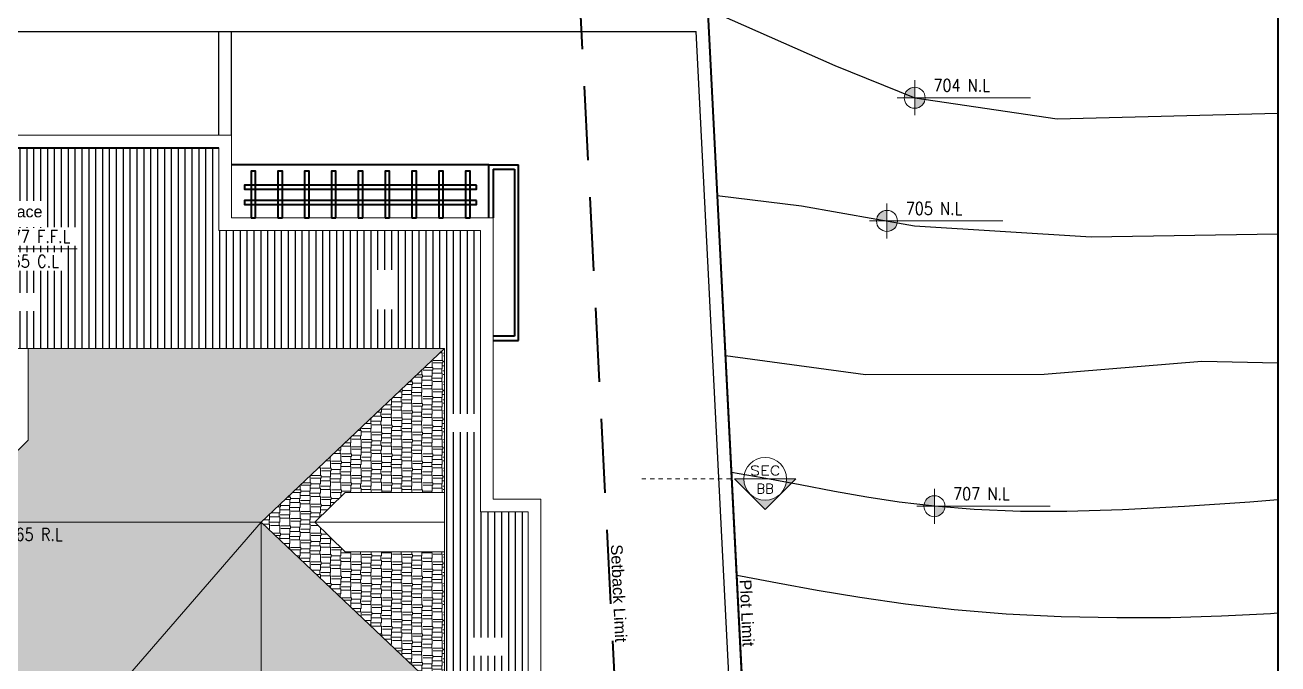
# Model space of a CAD drawing. Header units: metres. Extents: x -322116 to -321123, y -26723 to -26468.
# Drawn here: x -321152.9 to -321123.3, y -26547.15 to -26532.06 of the extents above; entities that cross this region are included whole.
import ezdxf
from ezdxf.enums import TextEntityAlignment as Align

# ---------------------------------------------------------------- set-up
doc = ezdxf.new("R2010")
doc.units = ezdxf.units.M
doc.header["$LTSCALE"] = 7
doc.header["$MEASUREMENT"] = 0
for name, pattern in [('$0$CENTER', [2, 1.25, -0.25, 0.25, -0.25]), ('DASHED', [0.75, 0.5, -0.25]), ('Hidden', [9.524999999999995, 6.349999999999998, -3.174999999999998])]:
    doc.linetypes.add(name, pattern=pattern)
for name, color, linetype, lineweight in [('$0$A-ANNO-IDEN', 2, 'Continuous', 9), ('1363TRXX-AS003$0$A-FLOR-IDEN', 4, 'Continuous', 18), ('1363TRXX-AS003$0$A-FLOR-LIN0', 1, 'Continuous', 0), ('A-ANNO-TXT3', 6, 'Continuous', 30), ('A-FLOR-HIDN', 9, 'Hidden', 13), ('A-PATT', 8, 'Continuous', 5), ('A-WALL-BLWO', 7, 'Continuous', 40)]:
    doc.layers.add(name, color=color, linetype=linetype, lineweight=lineweight)
for name, color, linetype in [('22-1-14-ROAD P2PFGC', 5, 'Continuous'), ('CONT-MNR', 8, 'Continuous'), ('POINT_ICON', 4, 'Continuous')]:
    doc.layers.add(name, color=color, linetype=linetype)
doc.styles.add('$0$EG_SIMPLEX', font='SIMPLEX.shx')
doc.styles.add('1363TRXX-AS003$0$EG_SIMPLEX', font='SIMPLEX.shx')
doc.styles.get("Standard").update_dxf_attribs({"font": 'romans.shx', "height": 0.5})
pattern_1 = [(90, (0, 0), (-0.2399999999999999, 0.5100000000000001), [0.12, -0.1, 0.14, -0.06, 0.18, -0.08]), (90, (-0.01, 0.12), (-0.2399999999999999, 0.5100000000000001), [0.1, -0.38, 0.08, -0.12]), (90, (0.0150000000000001, 0.36), (-0.2399999999999999, 0.5100000000000001), [0.06, -0.62]), (180, (0, 0), (-0.24, -0.17), [0.23, -0.73]), (180, (0, 0.12), (-0.24, -0.17), [0.225, -0.735]), (180, (1e-16, 0.22), (-0.24, -0.17), [0.21, -0.75]), (180, (0.0150000000000001, 0.36), (-0.24, -0.17), [0.23, -0.73]), (180, (0.0150000000000001, 0.42), (-0.24, -0.17), [0.23, -0.73]), (180, (2e-16, 0.6), (-0.24, -0.17), [0.22, -0.74])]

# ---------------------------------------------------------------- blocks, each defined once
blk = doc.blocks.new('*U29')
blk.add_hatch(color=252).paths.add_polyline_path([(7.6772e-12, 449.9999999999637, -0.4142135623730951), (449.9999999999743, -2.00881e-11), (642.8571428571174, -2.10945e-11), (1.04599e-11, 642.8571428571067), (-642.8571428571139, -1.747e-13), (-449.9999999999904, -4.7338e-12, -0.4142135623730951)])
blk.add_line((-449.9999999999743, -3.5527e-12), (449.9999999999939, 7.1054e-12))
at = {"linetype": '$0$CENTER'}
blk.add_line((-2592.958061683704, -2.35089e-11), (-642.8571428570978, -3.1648e-12), dxfattribs=at)
blk.add_lwpolyline([(-449.9999999999904, -1.43261e-11), (-642.8571428571139, -1.38781e-11), (-3.2435e-12, 642.8571428571067), (642.8571428571174, -7.3911e-12), (449.9999999999743, -1.04958e-11)])
blk.add_circle((0, 0), 449.9999999999808)
at = {"style": '$0$EG_SIMPLEX'}
blk.add_attdef('NB', text='', height=200, dxfattribs=at).set_placement((8.8818e-12, 32.14285714285481), align=Align.BOTTOM_CENTER)
at = {"style": '$0$EG_SIMPLEX', "width": 0.5624999999999777}
blk.add_attdef('REF-F-', text='', height=200, dxfattribs=at).set_placement((-321.428571428557, -274.3338295084641), (321.4285714285605, -274.3338295084641), align=Align.FIT)
at = {"style": '$0$EG_SIMPLEX'}
blk.add_attdef('REF', text='', height=200, dxfattribs=at).set_placement((8.8818e-12, -75.02726407621907), align=Align.TOP_CENTER)
blk = doc.blocks.new('plot limit')
at = {"color": 5}
blk.add_lwpolyline([(-321725.0411129858, -26759.77346890711), (-321735.7734057317, -26759.0595238317), (-321732.8381651919, -26721.59069062624), (-321726.0304381454, -26721.9281529662), (-321722.2569313208, -26721.93372497719), (-321712.0131496501, -26721.57688880537), (-321702.1618762171, -26720.7671494949), (-321700.2698747359, -26757.97922857059), (-321703.6475631065, -26759.29743134481, -0.0276130698188774)], format="xyb", close=True, dxfattribs=at)
at = {"color": 5, "linetype": 'DASHED', "ltscale": 0.5}
blk.add_lwpolyline([(-321703.4828878448, -26753.86588130182), (-321705.0008411783, -26724.01061953767), (-321711.8379519616, -26724.57260549907), (-321722.2069098112, -26724.9338021102), (-321726.106961773, -26724.92804324097), (-321730.0750071636, -26724.73134530149), (-321732.3892933937, -26754.27359356594)], dxfattribs=at)
at = {"layer": '$0$A-ANNO-IDEN'}
ref = blk.add_blockref('*U29', (-321700.5035532968, -26737.80570690911), dxfattribs=dict(at, xscale=-0.0011249999994782, yscale=0.0011249999994782, zscale=0.0011249999994782, rotation=180))
ref.add_attrib('REF-F-', 'SEC', dxfattribs={"layer": '0', "height": 0.2249999999999984, "rotation": 359.9999995250225, "style": '$0$EG_SIMPLEX', "width": 1.249999999439491}).set_placement((-321700.8651604384, -26737.72208134732), (-321700.141946153, -26737.72208135331), align=Align.FIT)
ref.add_attrib('NB', 'BB', dxfattribs={"layer": '0', "height": 0.2249999999999984, "rotation": 359.9999987827055, "style": '$0$EG_SIMPLEX'}).set_placement((-321700.5035533019, -26738.2168676231), align=Align.BOTTOM_CENTER)
at = {"layer": 'A-ANNO-TXT3', "lineweight": 5, "char_height": 0.2759999999999999, "attachment_point": 1, "rotation": 272.5853032137958}
for s, width, gutter_width, heights, insert in [('\\A1;{\\fArial Unicode MS|b0|i0|c0|p34;Setback Limit}', 3.166191597132079, 3.692828908706982, [1.119141718466554], (-321703.8756627952, -26739.34856679604, 1.337654657e-07)), ('\\A1;{\\fArial Unicode MS|b0|i0|c0|p34;Plot Limit}', 3.423118338913772, 3.077357423922486, [1.791519402530415], (-321700.8319431725, -26740.17792189237, 2.675309313e-07))]:
    blk.add_mtext_dynamic_manual_height_columns(s, width=width, gutter_width=gutter_width, heights=heights, dxfattribs=dict(at, insert=insert))
blk = doc.blocks.new('1363TRXX-AS003$0$TAG-LEV-PL1')
h = blk.add_hatch(color=256)
h.paths.add_polyline_path([(-1.164153e-10, 168.7499997205941, 0.4142135623730951), (-168.749999808031, -3.492550462e-07), (-1.164153e-10, -3.492550462e-07)])
h.paths.add_polyline_path([(168.7499998951098, -3.492550462e-07), (-1.164153e-10, -3.492550462e-07), (-1.164153e-10, -168.7500000698473, 0.4142135623730951)])
for p, q in [((-1.164153e-10, -281.2500000000092), (-1.164153e-10, 281.2500000000018)), ((-281.2499999126302, -9.0808e-12), (1859.04039272695, -9.0808e-12))]:
    blk.add_line(p, q)
blk.add_circle((8.71950761e-08, -9.0808e-12), 168.7499999607097)
at = {"style": '1363TRXX-AS003$0$EG_SIMPLEX', "width": 0.85}
for tag, p in [('F.F.L.', (450.0000002443556, 150.0000001396892)), ('C.L.', (450.0000002443556, -450.0000004190935))]:
    blk.add_attdef(tag, p, '', height=300, dxfattribs=at)
blk = doc.blocks.new('B1 2')
at = {"layer": 'A-WALL-BLWO'}
blk.add_lwpolyline([(-321243.3931663578, -26513.93784022193), (-321188.3931663578, -26513.93784022193), (-321188.3931663578, -26588.87591286402), (-321243.3931663578, -26588.87591286402)], close=True, dxfattribs=at)
at = {"layer": 'CONT-MNR', "flags": 128}
for points, elevation in [([(-321201.8547978649, -26531.7818019331), (-321201.622614699, -26531.79135638264), (-321198.8615323295, -26533.00983829077), (-321196.9730628379, -26533.7743746083), (-321193.607639094, -26534.27176699801), (-321188.3931663578, -26534.13557126573)], 704), ([(-321201.4439813996, -26539.8606257053), (-321198.1327114298, -26540.31349879947), (-321193.9112108486, -26540.30251396312), (-321190.1897048316, -26540.00098448951), (-321188.3931663578, -26540.03868030314)], 706), ([(-321188.3931663578, -26543.27775137117), (-321189.0609246386, -26543.33044018917), (-321190.5994051012, -26543.43495670933), (-321192.0641228293, -26543.51294893329), (-321193.3802050744, -26543.55468076485), (-321194.4727790881, -26543.55041610828), (-321195.5704254347, -26543.49964413245), (-321196.507756726, -26543.42485231929), (-321197.3358450199, -26543.32792084303), (-321198.1057623744, -26543.21072987758), (-321198.8685808474, -26543.07515959715), (-321199.6753724969, -26542.92309017584), (-321200.5772093809, -26542.75640178774), (-321201.3032750416, -26542.63208727324)], 707), ([(-321188.3931663578, -26545.951499046), (-321188.5668736418, -26545.96508046845), (-321189.7228638881, -26546.02642129204), (-321190.9337642101, -26546.06084554998), (-321192.1979713392, -26546.06605920463), (-321193.5138820064, -26546.03976821806), (-321194.8159436197, -26545.97484736267), (-321196.0411015669, -26545.87146500417), (-321197.1914995491, -26545.73826749442), (-321198.2692812674, -26545.58390118572), (-321199.2765904226, -26545.41701243015), (-321200.2155707158, -26545.24624757975), (-321201.0883658483, -26545.08025298675), (-321201.1797120726, -26545.06301977571)], 708)]:
    blk.add_lwpolyline(points, dxfattribs=dict(at, elevation=elevation))
at = {"layer": 'POINT_ICON', "color": 4, "linetype": 'Continuous', "elevation": 705}
blk.add_lwpolyline([(-321201.6361636668, -26536.08076517383), (-321199.6490339061, -26536.32769845205), (-321196.9745436282, -26536.79968753608), (-321192.8035216914, -26537.06019132575), (-321188.3931663578, -26536.99186250367)], dxfattribs=at)
at = {"layer": '1363TRXX-AS003$0$A-FLOR-IDEN'}
ref = blk.add_blockref('1363TRXX-AS003$0$TAG-LEV-PL1', (-321196.9730272703, -26533.77437460871, 704), dxfattribs=dict(at, xscale=0.0014700000362087, yscale=0.0014700000362087, zscale=0.0014700000362087))
ref.add_attrib('F.F.L.', '704 N.L', (-321196.5320272704, -26533.62737460743, 704), dxfattribs={"layer": '0', "height": 0.2940000000006997, "rotation": 359.9999981307026, "style": '1363TRXX-AS003$0$EG_SIMPLEX', "width": 0.85})
ref = blk.add_blockref('1363TRXX-AS003$0$TAG-LEV-PL1', (-321197.6272509892, -26536.68449895155, 705), dxfattribs=dict(at, xscale=0.0014700000362087, yscale=0.0014700000362087, zscale=0.0014700000362087))
ref.add_attrib('F.F.L.', '705 N.L', (-321197.1862509893, -26536.53749895027, 705), dxfattribs={"layer": '0', "height": 0.2940000000006997, "rotation": 359.9999981307026, "style": '1363TRXX-AS003$0$EG_SIMPLEX', "width": 0.85})
ref = blk.add_blockref('1363TRXX-AS003$0$TAG-LEV-PL1', (-321196.5077688573, -26543.42486034756, 707), dxfattribs=dict(at, xscale=0.0014700000362087, yscale=0.0014700000362087, zscale=0.0014700000362087))
ref.add_attrib('F.F.L.', '707 N.L', (-321196.0667688574, -26543.27786034629, 707), dxfattribs={"layer": '0', "height": 0.2940000000006997, "rotation": 359.9999981307026, "style": '1363TRXX-AS003$0$EG_SIMPLEX', "width": 0.85})
blk = doc.blocks.new('m 12')
at = {"layer": '22-1-14-ROAD P2PFGC', "transparency": 33554534}
h = blk.add_hatch(dxfattribs=at)
h.set_pattern_fill('ANSI31', scale=1.3, angle=44.99999999999999)
h.set_pattern_definition([(90, (-187.8845920125605, 18.45779342042442), (-0.1625, 0), [])])
h.paths.add_polyline_path([(-321388.4118349846, -26532.95811518591), (-321398.1118350659, -26532.95811518591), (-321398.1118350271, -26534.90811476139), (-321404.3118355935, -26534.90811476152), (-321404.3118355867, -26539.30231073726), (-321405.4818355866, -26539.30231073726), (-321405.4818355867, -26544.65811468888), (-321404.5118355821, -26544.65811470679), (-321404.5118355821, -26551.35811472472), (-321406.0118231703, -26551.35811470683), (-321406.0118231706, -26554.55811470658), (-321403.6118355867, -26554.55811470662), (-321403.6118355867, -26537.70149475722), (-321383.078741619, -26537.70163151183), (-321383.0787330662, -26554.55811470662), (-321382.1602614613, -26554.55811470662), (-321382.1602614454, -26551.2581147063), (-321381.1018350076, -26551.2581147063), (-321381.1018350159, -26541.55811468855), (-321382.2286993941, -26541.55811468856), (-321382.228699394, -26534.90811475075), (-321388.4118349552, -26534.90811475061)])
edge = h.paths.add_edge_path(flags=16)
edge.add_arc((-321394.4903454501, -26535.34551331004), 0.248062506027054, 0, 360)
h.paths.add_polyline_path([(-321405.2533472358, -26553.4629674885), (-321404.3703115215, -26553.4629674885), (-321404.3703115215, -26553.0317174885), (-321405.2533472358, -26553.0317174885)], flags=16)
h.paths.add_polyline_path([(-321405.4430879321, -26553.39963256376), (-321405.4430879321, -26552.51659684948), (-321405.8743379322, -26552.51659684948), (-321405.8743379322, -26553.39963256376)], flags=16)
h.paths.add_polyline_path([(-321402.575749983, -26536.77880929543), (-321402.575749983, -26535.85842662434), (-321403.006999983, -26535.85842662434), (-321403.006999983, -26536.77880929543)], flags=16)
h.paths.add_polyline_path([(-321393.8213091571, -26536.81618429543), (-321392.7192258237, -26536.81618429543), (-321392.7192258237, -26536.38493429543), (-321393.8213091571, -26536.38493429543)], flags=16)
h.paths.add_polyline_path([(-321384.288932512, -26536.77880929543), (-321384.288932512, -26535.83933183608), (-321384.720182512, -26535.83933183608), (-321384.720182512, -26536.77880929543)], flags=16)
h.paths.add_polyline_path([(-321382.958334702, -26539.67408573835), (-321382.3491085115, -26539.67408573835), (-321382.3491085115, -26539.24283573835), (-321382.958334702, -26539.24283573835)], flags=16)
h.paths.add_polyline_path([(-321382.5318072744, -26544.96328261056), (-321381.6487715601, -26544.96328261056), (-321381.6487715601, -26544.53203261056), (-321382.5318072744, -26544.53203261056)], flags=16)
h.paths.add_polyline_path([(-321381.3906595053, -26546.84963255449), (-321381.3906595053, -26545.9665968402), (-321381.8219095054, -26545.9665968402), (-321381.8219095054, -26546.84963255449)], flags=16)
h.paths.add_polyline_path([(-321397.0700078244, -26535.85623973705), (-321397.0700078244, -26534.83734840796), (-321397.5012578244, -26534.83734840796), (-321397.5012578244, -26535.85623973705)], flags=16)
h.paths.add_polyline_path([(-321394.1228454527, -26535.27201330593), (-321391.6791454527, -26535.27201338566), (-321391.6791454383, -26534.83101338566), (-321394.1228454383, -26534.83101330593)], flags=16)
h.paths.add_polyline_path([(-321394.122845452, -26535.8600133051), (-321391.976645452, -26535.86001337513), (-321391.9766454377, -26535.41901337513), (-321394.1228454377, -26535.4190133051)], flags=16)
h.paths.add_polyline_path([(-321383.0049493244, -26547.85286681644), (-321381.5704153205, -26547.85534980098), (-321381.5693069192, -26547.21497558969), (-321383.0038409232, -26547.21249260516)], flags=16)
h.paths.add_polyline_path([(-321405.4020032668, -26553.05024324959), (-321403.9674692629, -26553.05272623413), (-321403.9663608617, -26552.41235202284), (-321405.4008948656, -26552.40986903831)], flags=16)
h.paths.add_polyline_path([(-321405.3468153087, -26542.1633226962), (-321403.9122813047, -26542.16580568074), (-321403.9111729035, -26541.52543146945), (-321405.3457069075, -26541.52294848492)], flags=16)
h.paths.add_polyline_path([(-321393.9499831947, -26534.84733136831), (-321392.5154491907, -26534.84981435284), (-321392.5143407895, -26534.20944014156), (-321393.9488747935, -26534.20695715702)], flags=16)
at = {"layer": '22-1-14-ROAD P2PFGC', "color": 7, "transparency": 33554534}
for p, q in [((-321388.4118350305, -26532.65811518592), (-321388.4118350305, -26530.20534244487)), ((-321388.1118350157, -26532.65811518592), (-321388.1118350157, -26530.20534244487))]:
    blk.add_line(p, q, dxfattribs=at)
for points in [[(-321381.8602614559, -26554.85811470667), (-321375.5797656184, -26554.85811029452), (-321376.8485178061, -26529.90534244487)], [(-321406.3118231704, -26554.55811470667), (-321410.0373481138, -26554.55811470646), (-321408.129596036, -26530.20534244488), (-321377.1336515103, -26530.20534244487)], [(-321381.8602616666, -26554.55811470669), (-321375.8954070016, -26554.55811051629), (-321377.1336515103, -26530.20534244487)]]:
    blk.add_lwpolyline(points, dxfattribs=at)
at = {"layer": 'A-PATT', "color": 7}
for p, q in [((-321388.4118349386, -26532.95811518591), (-321388.4118349552, -26534.9081147506)), ((-321388.4118349552, -26534.90811475061), (-321382.228699394, -26534.90811475074))]:
    blk.add_line(p, q, dxfattribs=at)
for points in [[(-321381.928699394, -26534.6081147511), (-321388.1118350157, -26534.60811475091), (-321388.1118350157, -26532.65811518591), (-321398.4118350359, -26532.65811518591), (-321398.4118350304, -26534.60811471705)], [(-321381.9286993941, -26541.25811468857), (-321381.928699394, -26534.6081147507)], [(-321382.1602614613, -26554.55811470662), (-321382.1602614454, -26551.2581147063), (-321381.1018350076, -26551.2581147063), (-321381.1018350159, -26541.55811468855), (-321382.2286993941, -26541.55811468856), (-321382.2286993941, -26534.90811475074)], [(-321383.0787438194, -26554.85811470667), (-321381.860261462, -26554.85811470667), (-321381.8602614462, -26551.5581147063), (-321380.8018350076, -26551.5581147063), (-321380.8018350159, -26541.25811468856), (-321381.9286993941, -26541.25811468857)]]:
    blk.add_lwpolyline(points, dxfattribs=at)
at = {"layer": 'A-WALL-BLWO'}
blk.add_line((-321398.11183502, -26532.95811518591), (-321388.4118350305, -26532.95811518591), dxfattribs=at)
at = {"layer": 'A-WALL-BLWO', "color": 8}
for p, q in [((-321382.028699394, -26533.35811518582), (-321388.1118350157, -26533.35811518582)), ((-321381.3286993915, -26537.50811513375), (-321381.3286993915, -26533.35811518609)), ((-321381.928699394, -26533.45811522736), (-321381.4286993915, -26533.45811522736)), ((-321381.4286993915, -26533.45811522736), (-321381.4286993915, -26537.40811513217)), ((-321381.4286993915, -26537.40811513217), (-321381.928699394, -26537.40811513216)), ((-321381.928699394, -26537.50811513375), (-321381.3286993915, -26537.50811513375))]:
    blk.add_line(p, q, dxfattribs=at)
for points in [[(-321382.028699394, -26534.6081147511), (-321382.028699394, -26533.35811518607), (-321381.3286993915, -26533.35811518607)], [(-321387.5417186599, -26534.60811471666), (-321387.5417186593, -26533.50811520961), (-321387.6483430574, -26533.50811520961), (-321387.648343058, -26534.60811471666)], [(-321386.9084196288, -26534.60811471666), (-321386.9084196282, -26533.50811520961), (-321387.0150440263, -26533.50811520961), (-321387.0150440269, -26534.60811471666)], [(-321386.2751205977, -26534.60811471666), (-321386.275120597, -26533.50811520961), (-321386.3817449951, -26533.50811520961), (-321386.3817449958, -26534.60811471666)], [(-321385.6418215666, -26534.60811471666), (-321385.6418215659, -26533.50811520961), (-321385.748445964, -26533.50811520961), (-321385.7484459647, -26534.60811471666)], [(-321385.0085225354, -26534.60811471666), (-321385.0085225348, -26533.50811520961), (-321385.1151469329, -26533.50811520961), (-321385.1151469335, -26534.60811471666)], [(-321384.3752235043, -26534.60811471666), (-321384.3752235037, -26533.50811520961), (-321384.4818479018, -26533.50811520961), (-321384.4818479024, -26534.60811471666)], [(-321383.7419244732, -26534.60811471666), (-321383.7419244726, -26533.50811520961), (-321383.8485488707, -26533.50811520961), (-321383.8485488713, -26534.60811471666)], [(-321383.1086254421, -26534.60811471666), (-321383.1086254414, -26533.50811520961), (-321383.2152498395, -26533.50811520961), (-321383.2152498402, -26534.60811471666)], [(-321382.475326411, -26534.60811471666), (-321382.4753264103, -26533.50811520961), (-321382.5819508084, -26533.50811520961), (-321382.581950809, -26534.60811471666)], [(-321381.928699394, -26533.45811522736), (-321381.928699394, -26534.6081147511)], [(-321387.6483430587, -26534.60811471666), (-321387.5417186606, -26534.60811471666)], [(-321387.0150440276, -26534.60811471666), (-321386.9084196295, -26534.60811471666)], [(-321386.3817449965, -26534.60811471666), (-321386.2751205984, -26534.60811471666)], [(-321385.7484459653, -26534.60811471666), (-321385.6418215673, -26534.60811471666)], [(-321385.1151469342, -26534.60811471666), (-321385.0085225361, -26534.60811471666)], [(-321384.4818479031, -26534.60811471666), (-321384.375223505, -26534.60811471666)], [(-321383.848548872, -26534.60811471666), (-321383.7419244739, -26534.60811471666)], [(-321383.2152498409, -26534.60811471666), (-321383.1086254428, -26534.60811471666)], [(-321382.5819508097, -26534.60811471666), (-321382.4753264117, -26534.60811471666)]]:
    blk.add_lwpolyline(points, dxfattribs=at)
for points in [[(-321382.3253264113, -26533.83927928777), (-321387.7983430584, -26533.83927928777), (-321387.7983430584, -26533.93060740632), (-321382.3253264113, -26533.93060740632)], [(-321382.3253264113, -26534.20478074299), (-321387.7983430584, -26534.20478074299), (-321387.7983430584, -26534.29610886154), (-321382.3253264113, -26534.29610886154)]]:
    blk.add_lwpolyline(points, close=True, dxfattribs=at)
at = {"layer": '1363TRXX-AS003$0$A-FLOR-IDEN'}
ref = blk.add_blockref('1363TRXX-AS003$0$TAG-LEV-PL1', (-321394.4903454502, -26535.34551330961), dxfattribs=dict(at, xscale=0.0014700000362087, yscale=0.0014700000362087, zscale=0.0014700000362087))
ref.add_attrib('C.L.', '718.65 C.L', (-321394.0493454497, -26535.7865133075), dxfattribs={"layer": '0', "height": 0.2940000000006997, "rotation": 359.9999981307026, "style": '1363TRXX-AS003$0$EG_SIMPLEX', "width": 0.85})
ref.add_attrib('F.F.L.', '718.77 F.F.L', (-321394.0493454503, -26535.19851330833), dxfattribs={"layer": '0', "height": 0.2940000000006997, "rotation": 359.9999981307026, "style": '1363TRXX-AS003$0$EG_SIMPLEX', "width": 0.85})
at = {"layer": 'A-ANNO-TXT3', "lineweight": 5, "insert": (-321393.8734343607, -26534.32724713722), "char_height": 0.27, "attachment_point": 1, "rotation": 359.90082884625076}
blk.add_mtext_dynamic_manual_height_columns('\\A1;{\\fArial Unicode MS|b0|i0|c0|p34;Terrace}', width=4.212413283331694, gutter_width=3.077357423922487, heights=[2.221052342960617], dxfattribs=at)
blk = doc.blocks.new('bb 212')
at = {"layer": '1363TRXX-AS003$0$A-FLOR-LIN0', "transparency": 33554549}
h = blk.add_hatch(dxfattribs=at)
h.set_pattern_fill('AR-RSHKE', color=256, scale=0.019, angle=180)
h.set_pattern_definition([(180, (0, 0), (-0.4845, -0.2279999999999999), [0.114, -0.095, 0.133, -0.057, 0.171, -0.076]), (180, (-0.114, -0.0095), (-0.4845, -0.2279999999999999), [0.095, -0.361, 0.076, -0.114]), (180, (-0.342, 0.01425), (-0.4845, -0.2279999999999999), [0.057, -0.589]), (270, (0, 0), (0.1615, -0.228), [0.2185, -0.6935]), (270, (-0.114, 0), (0.1615, -0.228), [0.21375, -0.69825]), (270, (-0.209, 0), (0.1615, -0.228), [0.1995, -0.7125]), (270, (-0.342, 0.01425), (0.1615, -0.228), [0.2185, -0.6935]), (270, (-0.399, 0.01425), (0.1615, -0.228), [0.2185, -0.6935]), (270, (-0.57, 1e-16), (0.1615, -0.228), [0.209, -0.703])])
h.paths.add_polyline_path([(-321328.9112080181, -26541.866102956), (-321328.9112080181, -26539.70156311675), (-321333.9122115596, -26539.70156311675), (-321333.9122115596, -26541.86609933345), (-321334.411840246, -26542.35446894239), (-321334.912047318, -26541.86609933345), (-321334.9122117024, -26539.70156311675), (-321338.6118355868, -26539.70156311675), (-321334.4119015174, -26543.80156519869), (-321329.6503440191, -26543.80158861433, -1.000069973975633), (-321329.1542190094, -26543.80155389971), (-321326.669492071, -26543.80155389971), (-321322.4106346793, -26543.80162421519), (-321318.0787438194, -26539.70156311675), (-321327.911288412, -26539.70156311675), (-321327.9112879425, -26541.8661223466), (-321328.4112057745, -26542.35477458523)])
h = blk.add_hatch(dxfattribs=at)
h.set_pattern_fill('AR-RSHKE', color=256, scale=0.02, angle=89.99999999999999)
h.set_pattern_definition(pattern_1)
h.paths.add_polyline_path([(-321318.0787438194, -26539.70156311675), (-321322.4105723265, -26543.80156519933), (-321318.0787438194, -26547.90169298544), (-321318.0787438194, -26544.50170697213), (-321320.4258020274, -26544.50170698077), (-321321.141867632, -26543.80162082492), (-321320.4258020291, -26543.10169168167), (-321318.0787438194, -26543.10172380618)])
h = blk.add_hatch(dxfattribs=at)
h.set_pattern_fill('AR-RSHKE', color=256, scale=0.02)
h.set_pattern_definition([(0, (0, 0), (0.51, 0.24), [0.12, -0.1, 0.14, -0.06, 0.18, -0.08]), (0, (0.12, 0.01), (0.51, 0.24), [0.1, -0.38, 0.08, -0.12]), (0, (0.36, -0.015), (0.51, 0.24), [0.06, -0.62]), (90, (0, 0), (-0.17, 0.24), [0.23, -0.73]), (90, (0.12, 0), (-0.17, 0.24), [0.225, -0.735]), (90, (0.22, 0), (-0.17, 0.24), [0.21, -0.75]), (90, (0.36, -0.015), (-0.17, 0.24), [0.23, -0.73]), (90, (0.42, -0.015), (-0.17, 0.24), [0.23, -0.73]), (90, (0.6, 0), (-0.17, 0.24), [0.22, -0.74])])
h.paths.add_polyline_path([(-321322.410623457, -26543.80162421669), (-321329.1542190122, -26543.8015910541, -0.9998551497952556), (-321329.6503440191, -26543.80158861433), (-321334.4117751466, -26543.80156519932), (-321330.1540089008, -26547.95802341599), (-321326.0115836444, -26547.95802341599)])
edge = h.paths.add_edge_path(flags=24)
edge.add_line((-321329.0592815182, -26544.3405538944), (-321329.0592815022, -26543.8505538944))
edge.add_line((-321329.0592815022, -26543.8505538944), (-321326.8640815022, -26543.85055396608))
edge.add_line((-321326.8640815022, -26543.85055396608), (-321326.8640815182, -26544.34055396609))
edge.add_line((-321326.8640815182, -26544.34055396609), (-321329.0592815182, -26544.3405538944))
edge.add_line((-321329.0592815189, -26543.75255389523), (-321329.0592815125, -26543.55655389523))
edge.add_line((-321329.0592815125, -26543.55655389523), (-321328.8632815125, -26543.55655390163))
edge.add_line((-321328.8632815125, -26543.55655390163), (-321328.8632815189, -26543.75255390163))
edge.add_line((-321328.8632815189, -26543.75255390163), (-321329.0592815189, -26543.75255389523))
h = blk.add_hatch(dxfattribs=at)
h.set_pattern_fill('AR-RSHKE', color=256, scale=0.02, angle=270)
h.set_pattern_definition([(270, (0, 0), (0.2399999999999999, -0.51), [0.12, -0.1, 0.14, -0.06, 0.18, -0.08]), (270, (0.01, -0.12), (0.2399999999999999, -0.51), [0.1, -0.38, 0.08, -0.12]), (270, (-0.0150000000000001, -0.36), (0.2399999999999999, -0.51), [0.06, -0.62]), (0, (0, 0), (0.24, 0.17), [0.23, -0.73]), (0, (0, -0.12), (0.24, 0.17), [0.225, -0.735]), (0, (0, -0.22), (0.24, 0.17), [0.21, -0.75]), (0, (-0.0150000000000001, -0.36), (0.24, 0.17), [0.23, -0.73]), (0, (-0.0150000000000001, -0.42), (0.24, 0.17), [0.23, -0.73]), (0, (-1e-16, -0.6), (0.24, 0.17), [0.22, -0.74])])
h.paths.add_polyline_path([(-321326.0115836444, -26547.95802341599), (-321324.3516809335, -26547.95802341599), (-321324.3516809335, -26554.09865616955), (-321322.4105099734, -26551.85820843454), (-321322.4106346808, -26543.80162421663)])
h.paths.add_polyline_path([(-321329.8201729973, -26551.03119410283), (-321327.0785536388, -26551.03593947551), (-321327.0766612491, -26549.94261914872), (-321329.8182806076, -26549.93787377605)], flags=9)
h = blk.add_hatch(dxfattribs=at)
h.set_pattern_fill('AR-RSHKE', color=256, scale=0.02, angle=89.99999999999999)
h.set_pattern_definition(pattern_1)
h.paths.add_polyline_path([(-321318.0787438194, -26547.90169298544), (-321322.4105099734, -26543.80162421729), (-321322.4105099734, -26551.85820843454), (-321318.0787438194, -26556.85813857458)])
at = {"layer": 'A-FLOR-HIDN', "color": 5, "ltscale": 0.5}
for p, q in [((-321318.0787438194, -26539.70156311675, 8.4914541e-09), (-321322.4105723265, -26543.80156519933, 8.4914541e-09)), ((-321322.4105099734, -26543.80162421725, 8.4914541e-09), (-321334.4119015167, -26543.80156519869, 8.4914541e-09)), ((-321326.0115836444, -26547.95802341599, 8.4914541e-09), (-321322.4105723265, -26543.80156519933, 8.4914541e-09)), ((-321318.0787438194, -26547.90169298544, 8.4914541e-09), (-321322.4105723265, -26543.80156519933, 8.4914541e-09)), ((-321322.4105723265, -26551.85813646362, 8.4914541e-09), (-321322.4105723265, -26543.80156519933, 8.4914541e-09)), ((-321322.4105030048, -26544.7014852133, 8.4914541e-09), (-321322.4105717071, -26544.70156451274, 8.4914541e-09))]:
    blk.add_line(p, q, dxfattribs=at)
for points, elevation in [([(-321330.2118411794, -26554.11987985903), (-321330.2118411794, -26556.85811468872), (-321338.6118355867, -26556.85811468866), (-321338.6118355868, -26539.70156311675), (-321318.0787438194, -26539.70156311675), (-321318.0787438194, -26556.85811468895), (-321326.7424008335, -26556.85811468877), (-321326.7424008335, -26554.11987985903)], 8.4914541e-09), ([(-321328.9112080181, -26539.70282314182), (-321328.9112080181, -26541.866102956), (-321328.4112057745, -26542.35477458523), (-321327.9112879425, -26541.8661223466), (-321327.9112884117, -26539.702823142)], 7.01583319e-08), ([(-321318.0787364557, -26543.10172380629), (-321320.4258020291, -26543.10169168167), (-321321.141867632, -26543.80162082492), (-321320.4258020274, -26544.50170698077), (-321318.0787438649, -26544.50170697213)], 8.4914541e-09), ([(-321321.141867632, -26543.80162082492), (-321318.0787438194, -26543.80162082492)], 8.4914541e-09)]:
    blk.add_lwpolyline(points, dxfattribs=dict(at, elevation=elevation))
at = {"layer": '1363TRXX-AS003$0$A-FLOR-IDEN'}
ref = blk.add_blockref('1363TRXX-AS003$0$TAG-LEV-PL1', (-321329.4022815156, -26543.80155389971), dxfattribs=dict(at, xscale=0.0014700000362087, yscale=0.0014700000362087, zscale=0.0014700000362087))
ref.add_attrib('C.L.', '721.65 R.L', (-321328.961281515, -26544.2425538976), dxfattribs={"layer": '0', "height": 0.2940000000006997, "rotation": 359.9999981290351, "style": '1363TRXX-AS003$0$EG_SIMPLEX', "width": 0.85})

msp = doc.modelspace()

# ---------------------------------------------------------------- block references
at = {"layer": 'A-WALL-BLWO'}
for name, p in [('B1 2', (65.09012483246624, 0)), ('plot limit', (565.0901248324662, 195.0261526494069)), ('m 12', (240.0901248324662, -1.999999982268491)), ('bb 212', (175.0901248324662, 0))]:
    msp.add_blockref(name, p, dxfattribs=at)

doc.saveas('drawing.dxf')
